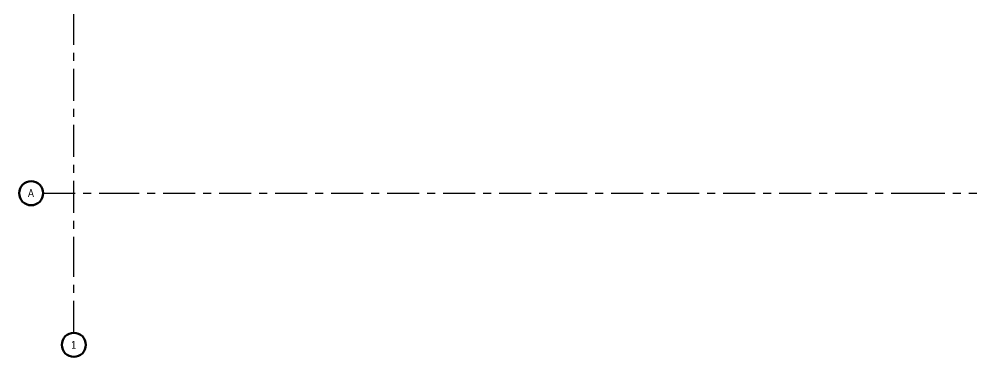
# Model space of a CAD drawing. Header units: inches. Extents: x -1352 to 84, y -1419 to 83.
# Drawn here: x -1352 to 84, y -1419 to -913 of the extents above; entities that cross this region are included whole.
import ezdxf

# ---------------------------------------------------------------- set-up
doc = ezdxf.new("R2010")
doc.units = ezdxf.units.IN
doc.header["$MEASUREMENT"] = 0
doc.linetypes.add('Grid Line', pattern=[84, 48, -12, 12, -12])
doc.layers.add('S-GRID', color=1, linetype='Continuous', lineweight=9)
doc.layers.add('S-GRID-IDEN', color=1, linetype='Continuous', lineweight=50)
doc.styles.add('Arial Narrow', font='ARIALN.TTF', dxfattribs={"height": 12})

# ---------------------------------------------------------------- blocks, each defined once
blk = doc.blocks.new('Grid - Grid Head-Circle_CE_-46466-ROOF')
at = {"layer": 'S-GRID-IDEN'}
blk.add_circle((0, 0), 0.188, dxfattribs=at)

msp = doc.modelspace()

# ---------------------------------------------------------------- linework, layer by layer
at = {"layer": 'S-GRID', "linetype": 'Grid Line', "lineweight": 25}
for p, q in [((-1270, -1287.4), (-1270, -13)), ((-1316, -1173.9), (-1220, -1173.9)), ((-1220, -1173.9), (-11.6, -1173.9)), ((-11.6, -1173.9), (84.4, -1173.9)), ((-1270, -1383.4), (-1270, -1287.4))]:
    msp.add_line(p, q, dxfattribs=at)

# ---------------------------------------------------------------- block references
at = {"layer": 'S-GRID-IDEN', "xscale": 95.99999999999994, "yscale": 95.99999999999994, "zscale": 95.99999999999994, "rotation": 269.9999999999995}
msp.add_blockref('Grid - Grid Head-Circle_CE_-46466-ROOF', (-1334, -1173.9), dxfattribs=at)
at = {"layer": 'S-GRID-IDEN', "xscale": 95.99999999999994, "yscale": 95.99999999999994, "zscale": 95.99999999999994}
msp.add_blockref('Grid - Grid Head-Circle_CE_-46466-ROOF', (-1270, -1401.4), dxfattribs=at)

# ---------------------------------------------------------------- next in the draw order: texts
at = {"layer": 'S-GRID-IDEN', "lineweight": 9, "char_height": 12, "attachment_point": 1, "style": 'Arial Narrow', "bg_fill": 3, "box_fill_scale": 1.25, "bg_fill_color": 9, "bg_fill_true_color": 13158600, "bg_fill_transparency": 0}
for s, insert, width in [('A', (-1338.9, -1167.8), 11.211), ('1', (-1274, -1395.4), 9.393)]:
    msp.add_mtext(s, dxfattribs=dict(at, insert=insert, width=width))

doc.saveas('drawing.dxf')
